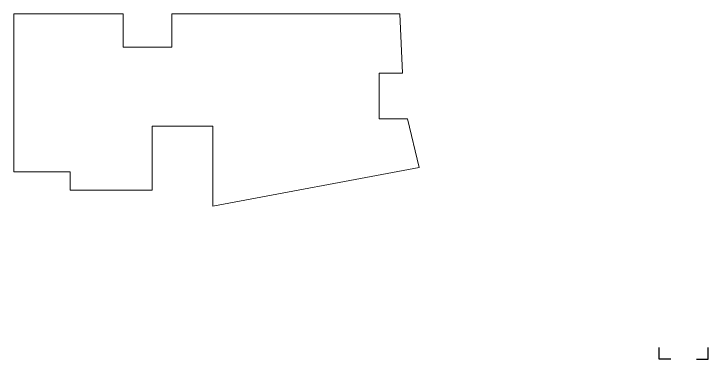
# Model space of a CAD drawing. Header units: metres. Extents: x -434 to 683, y -422 to -228.
# Drawn here: x -7.65 to 38.05, y -279.92 to -257.19 of the extents above; entities that cross this region are included whole.
import ezdxf

# ---------------------------------------------------------------- set-up
doc = ezdxf.new("R2010")
doc.units = ezdxf.units.M
doc.header["$MEASUREMENT"] = 0
doc.layers.add('Area Calco line', color=193, linetype='Continuous', lineweight=9)
doc.layers.add('frame', color=12, linetype='Continuous', lineweight=9)
doc.layers.add('LOGO', color=7, linetype='Continuous')

# ---------------------------------------------------------------- blocks, each defined once
blk = doc.blocks.new('A$C7E5B4212')
at = {"layer": 'LOGO'}
for points in [[(0, 29.582), (0.632, 29.582), (0.632, 30.214)], [(0, 29.582), (0.632, 29.582), (0.632, 30.214)], [(41.964, 29.582), (41.332, 29.582), (41.332, 30.214)], [(41.964, 29.582), (41.332, 29.582), (41.332, 30.214)]]:
    blk.add_lwpolyline(points, dxfattribs=at)
blk = doc.blocks.new('vbnvbnvb')
at = {"layer": 'LOGO', "xscale": 1.291447376312877, "yscale": 1.291447376312877, "zscale": 1.291447376312877}
blk.add_blockref('A$C7E5B4212', (-6.098, -10.028), dxfattribs=at)

msp = doc.modelspace()

# ---------------------------------------------------------------- linework, layer by layer
at = {"layer": 'Area Calco line'}
msp.add_lwpolyline([(17.755, -257.189), (17.94, -261.089), (16.398, -261.089), (16.398, -264.089), (18.275, -264.089), (19.037, -267.306), (5.448, -269.841), (5.448, -264.589), (1.448, -264.589), (1.448, -268.789), (-3.952, -268.789), (-3.952, -267.589), (-7.649, -267.589), (-7.649, -257.19), (-0.452, -257.187), (-0.452, -259.389), (2.748, -259.389), (2.745, -257.186), (17.755, -257.192)], dxfattribs=at)

# ---------------------------------------------------------------- block references
at = {"layer": 'frame', "color": 0, "xscale": 0.9446196544972835, "yscale": 0.9446196544972835, "zscale": 0.9446196544972835}
for p in [(-9.837, -306.54), (43.044, -306.54)]:
    msp.add_blockref('vbnvbnvb', p, dxfattribs=at)

doc.saveas('drawing.dxf')
